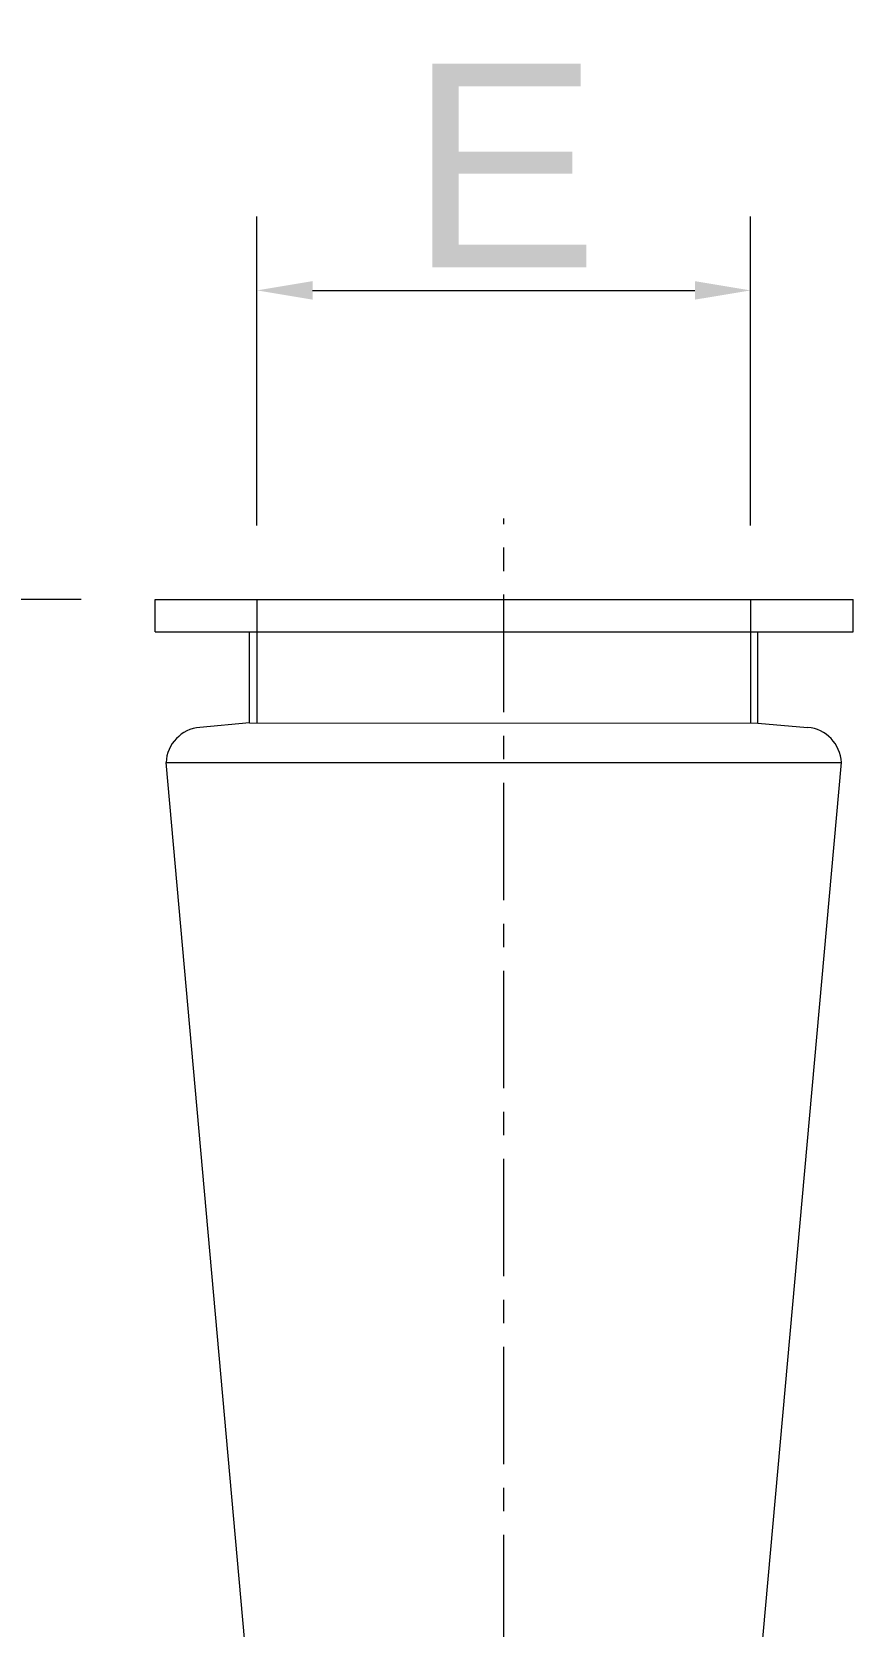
# Model space of a CAD drawing. Header units: millimetres. Extents: x 2 to 559190, y 2 to 426051.
# Drawn here: x 450896 to 467804, y 265900 to 298719 of the extents above; entities that cross this region are included whole.
import ezdxf

# ---------------------------------------------------------------- set-up
doc = ezdxf.new("R2010")
doc.units = ezdxf.units.MM
doc.header["$LTSCALE"] = 25.4
doc.linetypes.add('CENTER', pattern=[50.8, 31.75, -6.35, 6.35, -6.35])
doc.layers.get('Defpoints').update_dxf_attribs({"lineweight": 5})
doc.layers.add('CAXA1', color=5, linetype='CENTER', lineweight=5)
doc.styles.add('Roman', font='arial.ttf')
doc.styles.get("Standard").update_dxf_attribs({"font": 'arial.ttf'})
doc.dimstyles.new('ISO-25', dxfattribs={"dimscale": 30, "dimtxt": 38.1, "dimasz": 38.1, "dimexe": 50.8, "dimexo": 50.8, "dimgap": 15.875, "dimtad": 1, "dimtih": 1, "dimtoh": 1, "dimdec": 1, "dimlfac": 0.03937, "dimdsep": 46, "dimtxsty": 'Standard', "dimcen": 63.5, "dimclrd": 7, "dimclre": 7, "dimclrt": 7, "dimadec": 0, "dimazin": 0, "dimtfac": 1, "dimtdec": 1, "dimtmove": 0, "dimatfit": 3, "dimfxl": 25.4, "dimlwd": 5, "dimlwe": 5, "dimarcsym": 0})

# ---------------------------------------------------------------- blocks, each defined once
blk = doc.blocks.new('*D4')
at = {"color": 7, "linetype": 'Continuous', "lineweight": 5, "transparency": 16777216}
for p, q in [((455531, 288556), (455531, 294921)), ((465691, 288556), (465691, 294921)), ((456674, 293397), (464548, 293397))]:
    blk.add_line(p, q, dxfattribs=at)
at = {"color": 7, "transparency": 16777216}
for points in [[(456674, 293588), (456674, 293207), (455531, 293397)], [(464548, 293588), (464548, 293207), (465691, 293397)]]:
    blk.add_solid(points, dxfattribs=at)
at = {"layer": 'Defpoints', "color": 0, "transparency": 16777216}
for p in [(465691, 293397), (455531, 287032), (465691, 287032)]:
    blk.add_point(p, dxfattribs=at)
at = {"color": 7, "lineweight": 5, "transparency": 16777216, "insert": (460611, 295969), "char_height": 4191, "attachment_point": 5, "style": 'Roman'}
blk.add_mtext('E', dxfattribs=at)
blk = doc.blocks.new('*D5')
at = {"color": 7, "linetype": 'Continuous', "lineweight": 5, "transparency": 16777216}
for p, q in [((451911, 287032), (447474, 287032)), ((448998, 285889), (448998, 275633)), ((448998, 260235), (448998, 270490)), ((454127, 259092), (447474, 259092))]:
    blk.add_line(p, q, dxfattribs=at)
at = {"color": 7, "transparency": 16777216}
for points in [[(448807, 285889), (449188, 285889), (448998, 287032)], [(448807, 260235), (449188, 260235), (448998, 259092)]]:
    blk.add_solid(points, dxfattribs=at)
at = {"layer": 'Defpoints', "color": 0, "transparency": 16777216}
for p in [(453435, 287032), (448998, 259092), (455651, 259092)]:
    blk.add_point(p, dxfattribs=at)
at = {"color": 7, "lineweight": 5, "transparency": 16777216, "insert": (448998, 273062), "char_height": 4191, "attachment_point": 5, "style": 'Roman'}
blk.add_mtext('F', dxfattribs=at)

msp = doc.modelspace()

# ---------------------------------------------------------------- linework, layer by layer
at = {"color": 7, "lineweight": 5}
for p, q in [((453435.07, 286371.13), (453435.07, 287031.53)), ((453435.07, 287031.53), (467804.23, 287031.53)), ((455530.57, 287031.53), (455530.57, 284491.53)), ((465690.57, 287031.53), (465690.57, 284491.53)), ((467804.23, 286371.13), (467804.23, 287031.53)), ((453435.07, 286371.13), (467804.23, 286371.13)), ((455378.17, 284491.53), (455378.17, 286371.13)), ((465842.97, 284491.53), (465842.97, 286371.13)), ((455379.2, 284491.62), (454353.45, 284401.87)), ((455379.2, 284491.62), (465842.97, 284491.53)), ((465842.97, 284491.53), (466867.7, 284401.87)), ((453658.71, 283678.73), (467562.44, 283678.73)), ((455563.71, 262444.33), (453658.71, 283678.73)), ((465657.44, 262444.33), (467562.44, 283678.73))]:
    msp.add_line(p, q, dxfattribs=at)
for centre, start, end in [((454419.86, 283642.77), 95, 177.295687), ((466801.29, 283642.77), 2.704313, 85)]:
    msp.add_arc(centre, 762, start, end, dxfattribs=at)
at = {"layer": 'CAXA1', "linetype": 'CENTER', "lineweight": 5, "ltscale": 3}
msp.add_line((460610.57, 226650.27), (460610.57, 288699.3), dxfattribs=at)

# ---------------------------------------------------------------- dimensions: what is measured, and where the dimension line sits
at = {"color": 7, "lineweight": 5}
dim = msp.add_linear_dim(base=(465690.57, 293397.25), p1=(455530.56, 287031.53), p2=(465690.57, 287031.53), text='E', dimstyle='ISO-25', override={"dimscale": 30, "dimtxt": 139.7, "dimpost": '\\X', "dimtxsty": 'Roman', "dimtmove": 1}, dxfattribs=at)
dim.commit()
dim.dimension.update_dxf_attribs({"geometry": '*D4', "text_midpoint": (460610.57, 293397.25), "dimtype": 160})
dim = msp.add_linear_dim(base=(448997.96, 259091.51), p1=(453435.06, 287031.53), p2=(455650.93, 259091.51), angle=90, text='F', dimstyle='ISO-25', override={"dimscale": 30, "dimtxt": 139.7, "dimpost": '\\X', "dimtxsty": 'Roman', "dimtmove": 1}, dxfattribs=at)
dim.commit()
dim.dimension.update_dxf_attribs({"geometry": '*D5', "text_midpoint": (448997.96, 273061.52)})

doc.saveas('drawing.dxf')
